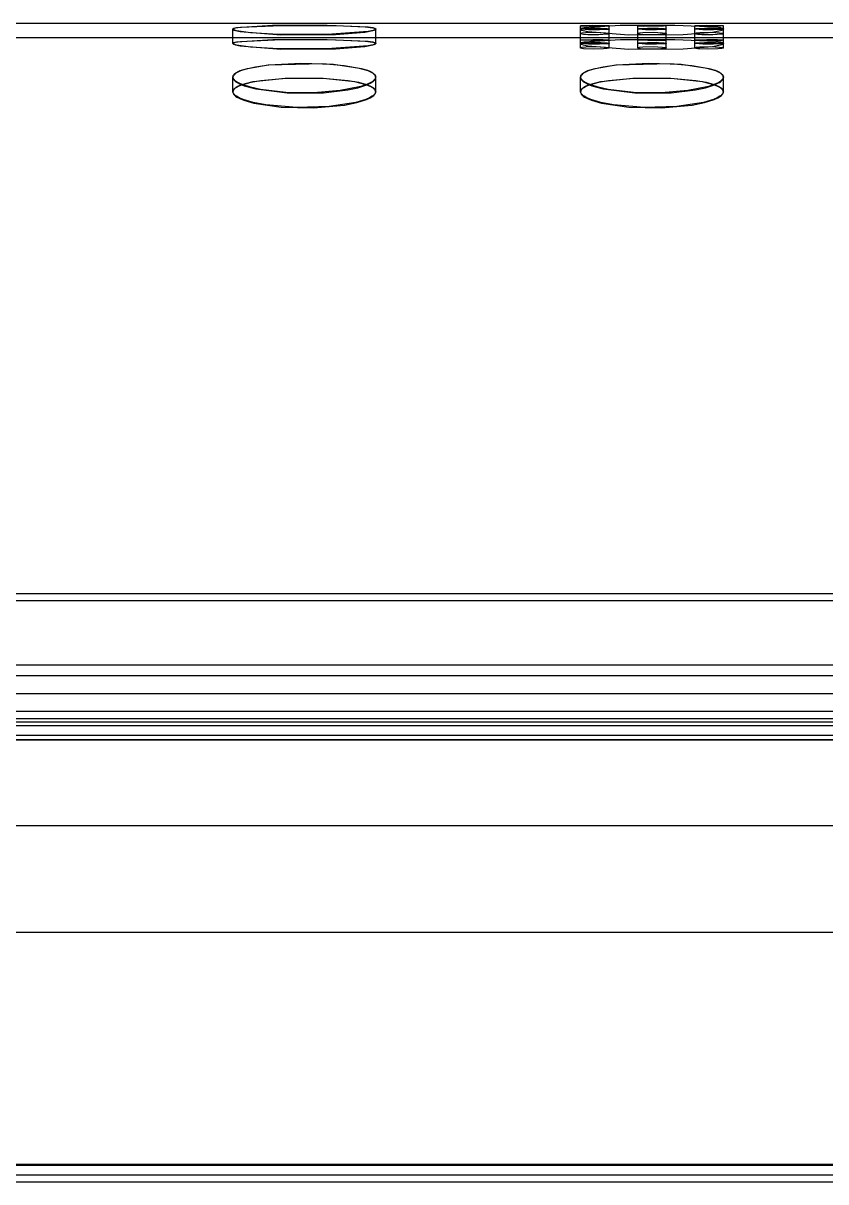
# Model space of a CAD drawing. Header units: millimetres. Extents: x 10366 to 13995, y 24552 to 29685.
# Drawn here: x 11529.4 to 11641.9, y 28347 to 28509.5 of the extents above; entities that cross this region are included whole.
import ezdxf

# ---------------------------------------------------------------- set-up
doc = ezdxf.new("R2010")
doc.units = ezdxf.units.MM
doc.header["$LTSCALE"] = 3
doc.layers.add('Default', color=7, linetype='Continuous')
doc.layers.add('Hidden_lines', color=7, linetype='Continuous')

msp = doc.modelspace()

# ---------------------------------------------------------------- linework, layer by layer
at = {"layer": 'Default'}
for p, q in [((11416.86, 28509.52), (11866.86, 28509.52)), ((11578.77, 28501.26), (11578.77, 28501.98)), ((11627.5, 28501.26), (11627.5, 28501.98)), ((11416.86, 28429.52), (11866.86, 28429.52)), ((11418.86, 28419.52), (11864.86, 28419.52)), ((11432.87, 28418.02), (11850.85, 28418.02)), ((11420.64, 28415.53), (11827.54, 28415.53)), ((11420.85, 28415.53), (11827.54, 28415.53)), ((11445.85, 28413.02), (11837.87, 28413.02)), ((11445.85, 28409.03), (11837.87, 28409.03)), ((11837.87, 28409.03), (11445.85, 28409.03)), ((11486.86, 28349.52), (11796.86, 28349.52)), ((11486.86, 28349.39), (11797.16, 28349.39)), ((11486.86, 28347.03), (11796.86, 28347.03))]:
    msp.add_line(p, q, dxfattribs=at)
for points in [[(11578.77, 28508.7, 0), (11578.77, 28508.7, 0), (11578.77, 28508.69, 0), (11578.76, 28508.68, 0), (11578.76, 28508.67, 0), (11578.76, 28508.67, 0), (11578.75, 28508.66, 0), (11578.74, 28508.65, 0), (11578.72, 28508.63, 0), (11578.69, 28508.61, 0), (11578.62, 28508.58, 0), (11578.41, 28508.51, 0), (11577.71, 28508.37, 0), (11571.99, 28507.93, 0), (11564.34, 28507.98, 0), (11561.23, 28508.19, 0), (11559.28, 28508.47, 0), (11559.02, 28508.54, 0), (11558.92, 28508.58, 0), (11558.85, 28508.61, 0), (11558.82, 28508.63, 0), (11558.8, 28508.65, 0), (11558.79, 28508.66, 0), (11558.78, 28508.66, 0), (11558.78, 28508.67, 0), (11558.77, 28508.68, 0), (11558.77, 28508.69, 0), (11558.77, 28508.69, 0), (11558.77, 28508.7, 0), (11558.77, 28508.7, 0), (11558.77, 28508.71, 0), (11558.77, 28508.71, 0), (11558.77, 28508.72, 0), (11558.78, 28508.73, 0), (11558.78, 28508.73, 0), (11558.79, 28508.74, 0), (11558.8, 28508.75, 0), (11558.82, 28508.77, 0), (11558.85, 28508.78, 0), (11558.92, 28508.81, 0), (11559.14, 28508.87, 0), (11559.84, 28508.98, 0), (11565.58, 28509.22, 0), (11573.24, 28509.2, 0), (11577.28, 28509.02, 0), (11578.39, 28508.87, 0), (11578.55, 28508.83, 0), (11578.67, 28508.79, 0), (11578.71, 28508.77, 0), (11578.73, 28508.76, 0), (11578.74, 28508.75, 0), (11578.75, 28508.73, 0), (11578.76, 28508.73, 0), (11578.76, 28508.72, 0), (11578.76, 28508.72, 0), (11578.77, 28508.71, 0), (11578.77, 28508.71, 0)], [(11611.5, 28509.15, 0), (11611.5, 28509.15, 0), (11611.5, 28509.15, 0), (11611.5, 28509.15, 0), (11611.5, 28509.15, 0), (11611.5, 28509.15, 0), (11611.5, 28509.15, 0), (11611.5, 28509.15, 0), (11611.49, 28509.15, 0), (11611.49, 28509.15, 0), (11611.48, 28509.14, 0), (11611.44, 28509.13, 0), (11611.12, 28509.1, 0), (11608.33, 28509.08, 0), (11607.79, 28509.11, 0), (11607.62, 28509.12, 0), (11607.52, 28509.14, 0), (11607.51, 28509.14, 0), (11607.51, 28509.15, 0), (11607.5, 28509.15, 0), (11607.5, 28509.15, 0), (11607.5, 28509.15, 0), (11607.5, 28509.15, 0), (11607.5, 28509.15, 0), (11607.5, 28509.15, 0), (11607.5, 28509.15, 0), (11607.5, 28509.15, 0), (11607.5, 28509.15, 0), (11607.5, 28509.16, 0), (11607.5, 28509.16, 0), (11607.5, 28509.16, 0), (11607.5, 28509.16, 0), (11607.5, 28509.16, 0), (11607.5, 28509.16, 0), (11607.5, 28509.16, 0), (11607.5, 28509.16, 0), (11607.51, 28509.16, 0), (11607.52, 28509.17, 0), (11607.56, 28509.18, 0), (11607.89, 28509.21, 0), (11609.19, 28509.24, 0), (11610.68, 28509.22, 0), (11611.28, 28509.19, 0), (11611.44, 28509.18, 0), (11611.47, 28509.17, 0), (11611.48, 28509.17, 0), (11611.49, 28509.16, 0), (11611.49, 28509.16, 0), (11611.5, 28509.16, 0), (11611.5, 28509.16, 0), (11611.5, 28509.16, 0), (11611.5, 28509.16, 0), (11611.5, 28509.16, 0), (11611.5, 28509.16, 0), (11611.5, 28509.16, 0)], [(11611.5, 28508.7, 0), (11611.5, 28508.7, 0), (11611.5, 28508.7, 0), (11611.5, 28508.7, 0), (11611.5, 28508.69, 0), (11611.5, 28508.69, 0), (11611.49, 28508.69, 0), (11611.49, 28508.69, 0), (11611.49, 28508.69, 0), (11611.48, 28508.68, 0), (11611.47, 28508.68, 0), (11611.43, 28508.66, 0), (11611.29, 28508.64, 0), (11610.14, 28508.57, 0), (11608.61, 28508.57, 0), (11607.6, 28508.66, 0), (11607.55, 28508.67, 0), (11607.53, 28508.68, 0), (11607.51, 28508.68, 0), (11607.51, 28508.69, 0), (11607.5, 28508.69, 0), (11607.5, 28508.69, 0), (11607.5, 28508.69, 0), (11607.5, 28508.69, 0), (11607.5, 28508.7, 0), (11607.5, 28508.7, 0), (11607.5, 28508.7, 0), (11607.5, 28508.7, 0), (11607.5, 28508.7, 0), (11607.5, 28508.7, 0), (11607.5, 28508.7, 0), (11607.5, 28508.7, 0), (11607.5, 28508.71, 0), (11607.5, 28508.71, 0), (11607.5, 28508.71, 0), (11607.51, 28508.71, 0), (11607.51, 28508.72, 0), (11607.53, 28508.72, 0), (11607.57, 28508.74, 0), (11607.71, 28508.76, 0), (11608.86, 28508.82, 0), (11610.39, 28508.82, 0), (11611.2, 28508.77, 0), (11611.42, 28508.74, 0), (11611.46, 28508.73, 0), (11611.48, 28508.72, 0), (11611.49, 28508.71, 0), (11611.49, 28508.71, 0), (11611.49, 28508.71, 0), (11611.5, 28508.71, 0), (11611.5, 28508.71, 0), (11611.5, 28508.7, 0), (11611.5, 28508.7, 0), (11611.5, 28508.7, 0), (11611.5, 28508.7, 0)], [(11611.5, 28508.06, 0), (11611.5, 28508.06, 0), (11611.5, 28508.06, 0), (11611.5, 28508.06, 0), (11611.5, 28508.06, 0), (11611.49, 28508.05, 0), (11611.49, 28508.05, 0), (11611.49, 28508.04, 0), (11611.48, 28508.04, 0), (11611.46, 28508.03, 0), (11611.44, 28508.02, 0), (11611.39, 28508, 0), (11611.23, 28507.97, 0), (11610.03, 28507.88, 0), (11608.5, 28507.9, 0), (11607.91, 28507.95, 0), (11607.7, 28507.98, 0), (11607.57, 28508.02, 0), (11607.54, 28508.03, 0), (11607.52, 28508.03, 0), (11607.51, 28508.04, 0), (11607.51, 28508.05, 0), (11607.5, 28508.05, 0), (11607.5, 28508.05, 0), (11607.5, 28508.06, 0), (11607.5, 28508.06, 0), (11607.5, 28508.06, 0), (11607.5, 28508.06, 0), (11607.5, 28508.07, 0), (11607.5, 28508.07, 0), (11607.5, 28508.07, 0), (11607.5, 28508.07, 0), (11607.5, 28508.07, 0), (11607.5, 28508.08, 0), (11607.51, 28508.08, 0), (11607.51, 28508.09, 0), (11607.52, 28508.09, 0), (11607.54, 28508.1, 0), (11607.58, 28508.12, 0), (11607.73, 28508.15, 0), (11608.22, 28508.2, 0), (11609.68, 28508.24, 0), (11610.98, 28508.18, 0), (11611.36, 28508.13, 0), (11611.42, 28508.11, 0), (11611.46, 28508.1, 0), (11611.48, 28508.09, 0), (11611.49, 28508.09, 0), (11611.49, 28508.08, 0), (11611.49, 28508.08, 0), (11611.5, 28508.07, 0), (11611.5, 28508.07, 0), (11611.5, 28508.07, 0), (11611.5, 28508.07, 0), (11611.5, 28508.07, 0)], [(11619.5, 28509.15, 0), (11619.5, 28509.15, 0), (11619.5, 28509.15, 0), (11619.5, 28509.15, 0), (11619.5, 28509.15, 0), (11619.5, 28509.15, 0), (11619.5, 28509.15, 0), (11619.5, 28509.15, 0), (11619.49, 28509.15, 0), (11619.49, 28509.15, 0), (11619.48, 28509.14, 0), (11619.44, 28509.13, 0), (11619.12, 28509.1, 0), (11616.33, 28509.08, 0), (11615.79, 28509.11, 0), (11615.62, 28509.12, 0), (11615.52, 28509.14, 0), (11615.51, 28509.14, 0), (11615.51, 28509.15, 0), (11615.5, 28509.15, 0), (11615.5, 28509.15, 0), (11615.5, 28509.15, 0), (11615.5, 28509.15, 0), (11615.5, 28509.15, 0), (11615.5, 28509.15, 0), (11615.5, 28509.15, 0), (11615.5, 28509.15, 0), (11615.5, 28509.15, 0), (11615.5, 28509.16, 0), (11615.5, 28509.16, 0), (11615.5, 28509.16, 0), (11615.5, 28509.16, 0), (11615.5, 28509.16, 0), (11615.5, 28509.16, 0), (11615.5, 28509.16, 0), (11615.5, 28509.16, 0), (11615.51, 28509.16, 0), (11615.52, 28509.17, 0), (11615.56, 28509.18, 0), (11615.89, 28509.21, 0), (11617.19, 28509.24, 0), (11618.68, 28509.22, 0), (11619.28, 28509.19, 0), (11619.44, 28509.18, 0), (11619.47, 28509.17, 0), (11619.48, 28509.17, 0), (11619.49, 28509.16, 0), (11619.49, 28509.16, 0), (11619.5, 28509.16, 0), (11619.5, 28509.16, 0), (11619.5, 28509.16, 0), (11619.5, 28509.16, 0), (11619.5, 28509.16, 0), (11619.5, 28509.16, 0), (11619.5, 28509.16, 0)], [(11619.5, 28508.7, 0), (11619.5, 28508.7, 0), (11619.5, 28508.7, 0), (11619.5, 28508.7, 0), (11619.5, 28508.69, 0), (11619.5, 28508.69, 0), (11619.49, 28508.69, 0), (11619.49, 28508.69, 0), (11619.49, 28508.69, 0), (11619.48, 28508.68, 0), (11619.47, 28508.68, 0), (11619.43, 28508.66, 0), (11619.29, 28508.64, 0), (11618.14, 28508.57, 0), (11616.61, 28508.57, 0), (11615.6, 28508.66, 0), (11615.55, 28508.67, 0), (11615.53, 28508.68, 0), (11615.51, 28508.68, 0), (11615.51, 28508.69, 0), (11615.5, 28508.69, 0), (11615.5, 28508.69, 0), (11615.5, 28508.69, 0), (11615.5, 28508.69, 0), (11615.5, 28508.7, 0), (11615.5, 28508.7, 0), (11615.5, 28508.7, 0), (11615.5, 28508.7, 0), (11615.5, 28508.7, 0), (11615.5, 28508.7, 0), (11615.5, 28508.7, 0), (11615.5, 28508.7, 0), (11615.5, 28508.71, 0), (11615.5, 28508.71, 0), (11615.5, 28508.71, 0), (11615.51, 28508.71, 0), (11615.51, 28508.72, 0), (11615.53, 28508.72, 0), (11615.57, 28508.74, 0), (11615.71, 28508.76, 0), (11616.86, 28508.82, 0), (11618.39, 28508.82, 0), (11619.2, 28508.77, 0), (11619.42, 28508.74, 0), (11619.46, 28508.73, 0), (11619.48, 28508.72, 0), (11619.49, 28508.71, 0), (11619.49, 28508.71, 0), (11619.49, 28508.71, 0), (11619.5, 28508.71, 0), (11619.5, 28508.71, 0), (11619.5, 28508.7, 0), (11619.5, 28508.7, 0), (11619.5, 28508.7, 0), (11619.5, 28508.7, 0)], [(11619.5, 28508.06, 0), (11619.5, 28508.06, 0), (11619.5, 28508.06, 0), (11619.5, 28508.06, 0), (11619.5, 28508.06, 0), (11619.49, 28508.05, 0), (11619.49, 28508.05, 0), (11619.49, 28508.04, 0), (11619.48, 28508.04, 0), (11619.46, 28508.03, 0), (11619.44, 28508.02, 0), (11619.39, 28508, 0), (11619.23, 28507.97, 0), (11618.03, 28507.88, 0), (11616.5, 28507.9, 0), (11615.91, 28507.95, 0), (11615.7, 28507.98, 0), (11615.57, 28508.02, 0), (11615.54, 28508.03, 0), (11615.52, 28508.03, 0), (11615.51, 28508.04, 0), (11615.51, 28508.05, 0), (11615.5, 28508.05, 0), (11615.5, 28508.05, 0), (11615.5, 28508.06, 0), (11615.5, 28508.06, 0), (11615.5, 28508.06, 0), (11615.5, 28508.06, 0), (11615.5, 28508.07, 0), (11615.5, 28508.07, 0), (11615.5, 28508.07, 0), (11615.5, 28508.07, 0), (11615.5, 28508.07, 0), (11615.5, 28508.08, 0), (11615.51, 28508.08, 0), (11615.51, 28508.09, 0), (11615.52, 28508.09, 0), (11615.54, 28508.1, 0), (11615.58, 28508.12, 0), (11615.73, 28508.15, 0), (11616.22, 28508.2, 0), (11617.68, 28508.24, 0), (11618.98, 28508.18, 0), (11619.36, 28508.13, 0), (11619.42, 28508.11, 0), (11619.46, 28508.1, 0), (11619.48, 28508.09, 0), (11619.49, 28508.09, 0), (11619.49, 28508.08, 0), (11619.49, 28508.08, 0), (11619.5, 28508.07, 0), (11619.5, 28508.07, 0), (11619.5, 28508.07, 0), (11619.5, 28508.07, 0), (11619.5, 28508.07, 0)], [(11627.5, 28509.15, 0), (11627.5, 28509.15, 0), (11627.5, 28509.15, 0), (11627.5, 28509.15, 0), (11627.5, 28509.15, 0), (11627.5, 28509.15, 0), (11627.5, 28509.15, 0), (11627.5, 28509.15, 0), (11627.49, 28509.15, 0), (11627.49, 28509.15, 0), (11627.48, 28509.14, 0), (11627.44, 28509.13, 0), (11627.12, 28509.1, 0), (11624.33, 28509.08, 0), (11623.79, 28509.11, 0), (11623.62, 28509.12, 0), (11623.52, 28509.14, 0), (11623.51, 28509.14, 0), (11623.51, 28509.15, 0), (11623.5, 28509.15, 0), (11623.5, 28509.15, 0), (11623.5, 28509.15, 0), (11623.5, 28509.15, 0), (11623.5, 28509.15, 0), (11623.5, 28509.15, 0), (11623.5, 28509.15, 0), (11623.5, 28509.15, 0), (11623.5, 28509.15, 0), (11623.5, 28509.16, 0), (11623.5, 28509.16, 0), (11623.5, 28509.16, 0), (11623.5, 28509.16, 0), (11623.5, 28509.16, 0), (11623.5, 28509.16, 0), (11623.5, 28509.16, 0), (11623.5, 28509.16, 0), (11623.51, 28509.16, 0), (11623.52, 28509.17, 0), (11623.56, 28509.18, 0), (11623.89, 28509.21, 0), (11625.19, 28509.24, 0), (11626.68, 28509.22, 0), (11627.28, 28509.19, 0), (11627.44, 28509.18, 0), (11627.47, 28509.17, 0), (11627.48, 28509.17, 0), (11627.49, 28509.16, 0), (11627.49, 28509.16, 0), (11627.5, 28509.16, 0), (11627.5, 28509.16, 0), (11627.5, 28509.16, 0), (11627.5, 28509.16, 0), (11627.5, 28509.16, 0), (11627.5, 28509.16, 0), (11627.5, 28509.16, 0)], [(11627.5, 28508.7, 0), (11627.5, 28508.7, 0), (11627.5, 28508.7, 0), (11627.5, 28508.7, 0), (11627.5, 28508.69, 0), (11627.5, 28508.69, 0), (11627.49, 28508.69, 0), (11627.49, 28508.69, 0), (11627.49, 28508.69, 0), (11627.48, 28508.68, 0), (11627.47, 28508.68, 0), (11627.43, 28508.66, 0), (11627.29, 28508.64, 0), (11626.14, 28508.57, 0), (11624.61, 28508.57, 0), (11623.6, 28508.66, 0), (11623.55, 28508.67, 0), (11623.53, 28508.68, 0), (11623.51, 28508.68, 0), (11623.51, 28508.69, 0), (11623.5, 28508.69, 0), (11623.5, 28508.69, 0), (11623.5, 28508.69, 0), (11623.5, 28508.69, 0), (11623.5, 28508.7, 0), (11623.5, 28508.7, 0), (11623.5, 28508.7, 0), (11623.5, 28508.7, 0), (11623.5, 28508.7, 0), (11623.5, 28508.7, 0), (11623.5, 28508.7, 0), (11623.5, 28508.7, 0), (11623.5, 28508.71, 0), (11623.5, 28508.71, 0), (11623.5, 28508.71, 0), (11623.51, 28508.71, 0), (11623.51, 28508.72, 0), (11623.53, 28508.72, 0), (11623.57, 28508.74, 0), (11623.71, 28508.76, 0), (11624.86, 28508.82, 0), (11626.39, 28508.82, 0), (11627.2, 28508.77, 0), (11627.42, 28508.74, 0), (11627.46, 28508.73, 0), (11627.48, 28508.72, 0), (11627.49, 28508.71, 0), (11627.49, 28508.71, 0), (11627.49, 28508.71, 0), (11627.5, 28508.71, 0), (11627.5, 28508.71, 0), (11627.5, 28508.7, 0), (11627.5, 28508.7, 0), (11627.5, 28508.7, 0), (11627.5, 28508.7, 0)], [(11627.5, 28508.06, 0), (11627.5, 28508.06, 0), (11627.5, 28508.06, 0), (11627.5, 28508.06, 0), (11627.5, 28508.06, 0), (11627.49, 28508.05, 0), (11627.49, 28508.05, 0), (11627.49, 28508.04, 0), (11627.48, 28508.04, 0), (11627.46, 28508.03, 0), (11627.44, 28508.02, 0), (11627.39, 28508, 0), (11627.23, 28507.97, 0), (11626.03, 28507.88, 0), (11624.5, 28507.9, 0), (11623.91, 28507.95, 0), (11623.7, 28507.98, 0), (11623.57, 28508.02, 0), (11623.54, 28508.03, 0), (11623.52, 28508.03, 0), (11623.51, 28508.04, 0), (11623.51, 28508.05, 0), (11623.5, 28508.05, 0), (11623.5, 28508.05, 0), (11623.5, 28508.06, 0), (11623.5, 28508.06, 0), (11623.5, 28508.06, 0), (11623.5, 28508.06, 0), (11623.5, 28508.07, 0), (11623.5, 28508.07, 0), (11623.5, 28508.07, 0), (11623.5, 28508.07, 0), (11623.5, 28508.07, 0), (11623.5, 28508.08, 0), (11623.51, 28508.08, 0), (11623.51, 28508.09, 0), (11623.52, 28508.09, 0), (11623.54, 28508.1, 0), (11623.58, 28508.12, 0), (11623.73, 28508.15, 0), (11624.22, 28508.2, 0), (11625.68, 28508.24, 0), (11626.98, 28508.18, 0), (11627.36, 28508.13, 0), (11627.42, 28508.11, 0), (11627.46, 28508.1, 0), (11627.48, 28508.09, 0), (11627.49, 28508.09, 0), (11627.49, 28508.08, 0), (11627.49, 28508.08, 0), (11627.5, 28508.07, 0), (11627.5, 28508.07, 0), (11627.5, 28508.07, 0), (11627.5, 28508.07, 0), (11627.5, 28508.07, 0)], [(11578.77, 28501.98, 0), (11578.76, 28501.92, 0), (11578.76, 28501.87, 0), (11578.74, 28501.82, 0), (11578.72, 28501.77, 0), (11578.69, 28501.72, 0), (11578.62, 28501.62, 0), (11578.53, 28501.51, 0), (11578.41, 28501.41, 0), (11578.11, 28501.21, 0), (11577.73, 28501.02, 0), (11576.71, 28500.65, 0), (11573.81, 28500.06, 0), (11570.11, 28499.75, 0), (11566.18, 28499.81, 0), (11562.64, 28500.23, 0), (11561.21, 28500.54, 0), (11560.07, 28500.9, 0), (11559.63, 28501.1, 0), (11559.28, 28501.3, 0), (11559.14, 28501.4, 0), (11559.02, 28501.5, 0), (11558.92, 28501.61, 0), (11558.85, 28501.71, 0), (11558.82, 28501.76, 0), (11558.8, 28501.81, 0), (11558.78, 28501.86, 0), (11558.77, 28501.92, 0), (11558.77, 28501.97, 0), (11558.77, 28502.02, 0), (11558.78, 28502.07, 0), (11558.79, 28502.12, 0), (11558.81, 28502.17, 0), (11558.84, 28502.22, 0), (11558.9, 28502.32, 0), (11559, 28502.41, 0), (11559.11, 28502.51, 0), (11559.41, 28502.69, 0), (11559.79, 28502.87, 0), (11560.81, 28503.19, 0), (11563.72, 28503.67, 0), (11571.36, 28503.86, 0), (11574.35, 28503.61, 0), (11576.73, 28503.19, 0), (11577.61, 28502.92, 0), (11577.96, 28502.78, 0), (11578.25, 28502.63, 0), (11578.48, 28502.47, 0), (11578.56, 28502.39, 0), (11578.64, 28502.31, 0), (11578.69, 28502.23, 0), (11578.73, 28502.14, 0), (11578.75, 28502.1, 0), (11578.76, 28502.06, 0), (11578.77, 28502.02, 0)], [(11627.5, 28501.98, 0), (11627.5, 28501.92, 0), (11627.49, 28501.87, 0), (11627.47, 28501.82, 0), (11627.45, 28501.77, 0), (11627.42, 28501.72, 0), (11627.35, 28501.62, 0), (11627.26, 28501.51, 0), (11627.14, 28501.41, 0), (11626.85, 28501.21, 0), (11626.46, 28501.02, 0), (11625.44, 28500.65, 0), (11622.54, 28500.06, 0), (11618.84, 28499.75, 0), (11614.91, 28499.81, 0), (11611.37, 28500.23, 0), (11609.94, 28500.54, 0), (11608.8, 28500.9, 0), (11608.36, 28501.1, 0), (11608.01, 28501.3, 0), (11607.87, 28501.4, 0), (11607.75, 28501.5, 0), (11607.65, 28501.61, 0), (11607.58, 28501.71, 0), (11607.55, 28501.76, 0), (11607.53, 28501.81, 0), (11607.51, 28501.86, 0), (11607.5, 28501.92, 0), (11607.5, 28501.97, 0), (11607.5, 28502.02, 0), (11607.51, 28502.07, 0), (11607.52, 28502.12, 0), (11607.54, 28502.17, 0), (11607.57, 28502.22, 0), (11607.64, 28502.32, 0), (11607.73, 28502.41, 0), (11607.84, 28502.51, 0), (11608.14, 28502.69, 0), (11608.52, 28502.87, 0), (11609.55, 28503.19, 0), (11612.45, 28503.67, 0), (11620.09, 28503.86, 0), (11623.08, 28503.61, 0), (11625.46, 28503.19, 0), (11626.34, 28502.92, 0), (11626.69, 28502.78, 0), (11626.98, 28502.63, 0), (11627.21, 28502.47, 0), (11627.3, 28502.39, 0), (11627.37, 28502.31, 0), (11627.43, 28502.23, 0), (11627.47, 28502.14, 0), (11627.48, 28502.1, 0), (11627.49, 28502.06, 0), (11627.5, 28502.02, 0)]]:
    msp.add_polyline3d(points, close=True, dxfattribs=at)
for points in [[(11560.03, 28500.92, 0), (11561.59, 28501.33, 0), (11566.08, 28501.82, 0), (11571.36, 28501.82, 0), (11574.93, 28501.5, 0), (11576.37, 28501.24, 0), (11577.5, 28500.92, 0)], [(11577.43, 28500.89, 0), (11575.87, 28501.29, 0), (11571.43, 28501.77, 0), (11566.23, 28501.78, 0), (11562.69, 28501.46, 0), (11561.25, 28501.2, 0), (11560.1, 28500.89, 0)], [(11608.76, 28500.92, 0), (11610.33, 28501.33, 0), (11614.82, 28501.82, 0), (11620.09, 28501.82, 0), (11623.66, 28501.5, 0), (11625.1, 28501.24, 0), (11626.23, 28500.92, 0)], [(11626.16, 28500.89, 0), (11624.6, 28501.29, 0), (11620.16, 28501.77, 0), (11614.96, 28501.78, 0), (11611.42, 28501.46, 0), (11609.98, 28501.2, 0), (11608.83, 28500.89, 0)], [(11560.34, 28500.74, 0), (11561.95, 28500.3, 0), (11566.37, 28499.74, 0), (11571.46, 28499.76, 0), (11574.89, 28500.17, 0), (11576.29, 28500.47, 0), (11577.41, 28500.83, 0)], [(11609.07, 28500.75, 0), (11610.67, 28500.31, 0), (11615.09, 28499.74, 0), (11620.17, 28499.76, 0), (11623.6, 28500.16, 0), (11625.01, 28500.47, 0), (11626.13, 28500.82, 0)]]:
    msp.add_polyline3d(points, dxfattribs=at)
at = {"layer": 'Hidden_lines'}
for p, q in [((11558.77, 28506.7), (11558.77, 28508.7)), ((11578.77, 28506.7), (11578.77, 28508.7)), ((11607.5, 28507.15), (11607.5, 28509.15)), ((11607.5, 28506.7), (11607.5, 28508.7)), ((11607.5, 28506.06), (11607.5, 28508.06)), ((11611.5, 28507.15), (11611.5, 28509.15)), ((11611.5, 28506.7), (11611.5, 28508.7)), ((11611.5, 28506.06), (11611.5, 28508.06)), ((11615.5, 28507.15), (11615.5, 28509.15)), ((11615.5, 28506.7), (11615.5, 28508.7)), ((11615.5, 28506.06), (11615.5, 28508.06)), ((11619.5, 28507.15), (11619.5, 28509.15)), ((11619.5, 28506.7), (11619.5, 28508.7)), ((11619.5, 28506.06), (11619.5, 28508.06)), ((11623.5, 28507.15), (11623.5, 28509.15)), ((11623.5, 28506.7), (11623.5, 28508.7)), ((11623.5, 28506.06), (11623.5, 28508.06)), ((11627.5, 28507.15), (11627.5, 28509.15)), ((11627.5, 28506.7), (11627.5, 28508.7)), ((11627.5, 28506.06), (11627.5, 28508.06)), ((11416.86, 28507.52), (11866.86, 28507.52)), ((11558.77, 28499.93), (11558.77, 28501.98)), ((11578.77, 28499.93), (11578.77, 28501.26)), ((11607.5, 28499.93), (11607.5, 28501.98)), ((11627.5, 28499.93), (11627.5, 28501.26)), ((11416.86, 28428.57), (11866.86, 28428.57)), ((11459.22, 28412.03), (11824.5, 28412.03)), ((11445.85, 28411.52), (11837.87, 28411.52)), ((11459.22, 28411.03), (11824.5, 28411.03)), ((11459.22, 28409.67), (11824.5, 28409.67)), ((11457.87, 28397.01), (11825.85, 28397.01)), ((11459.22, 28382.03), (11824.5, 28382.03)), ((11459.22, 28348.03), (11824.5, 28348.03))]:
    msp.add_line(p, q, dxfattribs=at)
for points in [[(11578.77, 28508.68, 0), (11578.77, 28508.68, 0), (11578.77, 28508.69, 0), (11578.76, 28508.7, 0), (11578.76, 28508.71, 0), (11578.76, 28508.71, 0), (11578.75, 28508.72, 0), (11578.74, 28508.73, 0), (11578.72, 28508.75, 0), (11578.69, 28508.76, 0), (11578.62, 28508.79, 0), (11578.41, 28508.85, 0), (11577.71, 28508.96, 0), (11571.98, 28509.21, 0), (11564.33, 28509.18, 0), (11559.28, 28508.88, 0), (11559.01, 28508.82, 0), (11558.92, 28508.79, 0), (11558.84, 28508.76, 0), (11558.82, 28508.75, 0), (11558.8, 28508.73, 0), (11558.79, 28508.72, 0), (11558.78, 28508.71, 0), (11558.77, 28508.71, 0), (11558.77, 28508.7, 0), (11558.77, 28508.69, 0), (11558.77, 28508.68, 0), (11558.77, 28508.68, 0), (11558.77, 28508.68, 0), (11558.77, 28508.67, 0), (11558.77, 28508.66, 0), (11558.78, 28508.65, 0), (11558.78, 28508.64, 0), (11558.79, 28508.63, 0), (11558.81, 28508.62, 0), (11558.83, 28508.6, 0), (11558.9, 28508.56, 0), (11559.11, 28508.49, 0), (11559.79, 28508.35, 0), (11565.48, 28507.9, 0), (11573.13, 28507.95, 0), (11577.25, 28508.28, 0), (11578.38, 28508.48, 0), (11578.55, 28508.53, 0), (11578.67, 28508.58, 0), (11578.71, 28508.61, 0), (11578.73, 28508.62, 0), (11578.74, 28508.63, 0), (11578.75, 28508.64, 0), (11578.76, 28508.65, 0), (11578.76, 28508.66, 0), (11578.76, 28508.66, 0), (11578.77, 28508.67, 0), (11578.77, 28508.67, 0)], [(11627.5, 28508.68, 0), (11627.5, 28508.68, 0), (11627.5, 28508.69, 0), (11627.5, 28508.7, 0), (11627.49, 28508.71, 0), (11627.49, 28508.71, 0), (11627.48, 28508.72, 0), (11627.47, 28508.73, 0), (11627.45, 28508.75, 0), (11627.42, 28508.76, 0), (11627.35, 28508.79, 0), (11627.14, 28508.85, 0), (11626.44, 28508.96, 0), (11620.71, 28509.21, 0), (11613.06, 28509.18, 0), (11608.01, 28508.88, 0), (11607.74, 28508.82, 0), (11607.65, 28508.79, 0), (11607.57, 28508.76, 0), (11607.55, 28508.75, 0), (11607.53, 28508.73, 0), (11607.52, 28508.72, 0), (11607.51, 28508.71, 0), (11607.51, 28508.71, 0), (11607.5, 28508.7, 0), (11607.5, 28508.69, 0), (11607.5, 28508.68, 0), (11607.5, 28508.68, 0), (11607.5, 28508.68, 0), (11607.5, 28508.67, 0), (11607.5, 28508.66, 0), (11607.51, 28508.65, 0), (11607.51, 28508.64, 0), (11607.52, 28508.63, 0), (11607.54, 28508.62, 0), (11607.57, 28508.6, 0), (11607.63, 28508.56, 0), (11607.84, 28508.49, 0), (11608.53, 28508.35, 0), (11614.21, 28507.9, 0), (11621.87, 28507.95, 0), (11625.98, 28508.28, 0), (11627.11, 28508.48, 0), (11627.28, 28508.53, 0), (11627.4, 28508.58, 0), (11627.44, 28508.61, 0), (11627.46, 28508.62, 0), (11627.47, 28508.63, 0), (11627.48, 28508.64, 0), (11627.49, 28508.65, 0), (11627.49, 28508.66, 0), (11627.5, 28508.66, 0), (11627.5, 28508.67, 0), (11627.5, 28508.67, 0)], [(11578.77, 28506.7, 0), (11578.77, 28506.69, 0), (11578.77, 28506.69, 0), (11578.76, 28506.68, 0), (11578.76, 28506.67, 0), (11578.76, 28506.66, 0), (11578.75, 28506.65, 0), (11578.74, 28506.64, 0), (11578.72, 28506.63, 0), (11578.69, 28506.61, 0), (11578.62, 28506.57, 0), (11578.41, 28506.5, 0), (11577.71, 28506.36, 0), (11571.98, 28505.92, 0), (11564.34, 28505.97, 0), (11561.23, 28506.18, 0), (11559.28, 28506.46, 0), (11559.02, 28506.54, 0), (11558.92, 28506.57, 0), (11558.85, 28506.61, 0), (11558.82, 28506.62, 0), (11558.8, 28506.64, 0), (11558.79, 28506.65, 0), (11558.78, 28506.66, 0), (11558.78, 28506.67, 0), (11558.77, 28506.68, 0), (11558.77, 28506.68, 0), (11558.77, 28506.69, 0), (11558.77, 28506.7, 0), (11558.77, 28506.7, 0), (11558.77, 28506.71, 0), (11558.77, 28506.71, 0), (11558.78, 28506.72, 0), (11558.78, 28506.73, 0), (11558.79, 28506.74, 0), (11558.8, 28506.75, 0), (11558.82, 28506.76, 0), (11558.85, 28506.78, 0), (11558.92, 28506.81, 0), (11559.14, 28506.87, 0), (11559.84, 28506.97, 0), (11565.59, 28507.22, 0), (11573.24, 28507.19, 0), (11577.28, 28507.02, 0), (11578.39, 28506.87, 0), (11578.55, 28506.83, 0), (11578.67, 28506.79, 0), (11578.71, 28506.76, 0), (11578.73, 28506.75, 0), (11578.74, 28506.74, 0), (11578.75, 28506.73, 0), (11578.76, 28506.72, 0), (11578.76, 28506.72, 0), (11578.76, 28506.71, 0), (11578.77, 28506.71, 0), (11578.77, 28506.7, 0)], [(11578.77, 28506.68, 0), (11578.77, 28506.68, 0), (11578.77, 28506.68, 0), (11578.76, 28506.69, 0), (11578.76, 28506.7, 0), (11578.76, 28506.71, 0), (11578.75, 28506.72, 0), (11578.74, 28506.73, 0), (11578.72, 28506.74, 0), (11578.69, 28506.76, 0), (11578.62, 28506.79, 0), (11578.41, 28506.85, 0), (11577.71, 28506.96, 0), (11571.98, 28507.2, 0), (11564.34, 28507.18, 0), (11559.27, 28506.88, 0), (11559.01, 28506.82, 0), (11558.91, 28506.79, 0), (11558.84, 28506.76, 0), (11558.82, 28506.74, 0), (11558.79, 28506.73, 0), (11558.79, 28506.72, 0), (11558.78, 28506.71, 0), (11558.77, 28506.7, 0), (11558.77, 28506.69, 0), (11558.77, 28506.68, 0), (11558.77, 28506.68, 0), (11558.77, 28506.67, 0), (11558.77, 28506.67, 0), (11558.77, 28506.66, 0), (11558.77, 28506.65, 0), (11558.78, 28506.64, 0), (11558.78, 28506.64, 0), (11558.79, 28506.63, 0), (11558.81, 28506.61, 0), (11558.84, 28506.59, 0), (11558.9, 28506.56, 0), (11559.11, 28506.49, 0), (11559.8, 28506.34, 0), (11565.5, 28505.89, 0), (11573.15, 28505.94, 0), (11577.25, 28506.27, 0), (11578.38, 28506.47, 0), (11578.55, 28506.53, 0), (11578.67, 28506.58, 0), (11578.71, 28506.6, 0), (11578.73, 28506.61, 0), (11578.74, 28506.63, 0), (11578.75, 28506.64, 0), (11578.76, 28506.64, 0), (11578.76, 28506.65, 0), (11578.76, 28506.66, 0), (11578.77, 28506.66, 0), (11578.77, 28506.67, 0)], [(11611.5, 28507.15, 0), (11611.5, 28507.15, 0), (11611.5, 28507.15, 0), (11611.5, 28507.15, 0), (11611.5, 28507.15, 0), (11611.5, 28507.15, 0), (11611.5, 28507.15, 0), (11611.5, 28507.15, 0), (11611.49, 28507.15, 0), (11611.49, 28507.14, 0), (11611.48, 28507.14, 0), (11611.44, 28507.13, 0), (11611.31, 28507.11, 0), (11610.2, 28507.06, 0), (11607.62, 28507.12, 0), (11607.52, 28507.14, 0), (11607.51, 28507.14, 0), (11607.51, 28507.14, 0), (11607.5, 28507.15, 0), (11607.5, 28507.15, 0), (11607.5, 28507.15, 0), (11607.5, 28507.15, 0), (11607.5, 28507.15, 0), (11607.5, 28507.15, 0), (11607.5, 28507.15, 0), (11607.5, 28507.15, 0), (11607.5, 28507.15, 0), (11607.5, 28507.15, 0), (11607.5, 28507.15, 0), (11607.5, 28507.15, 0), (11607.5, 28507.15, 0), (11607.5, 28507.16, 0), (11607.5, 28507.16, 0), (11607.5, 28507.16, 0), (11607.5, 28507.16, 0), (11607.51, 28507.16, 0), (11607.52, 28507.17, 0), (11607.56, 28507.17, 0), (11607.89, 28507.2, 0), (11609.19, 28507.24, 0), (11610.68, 28507.22, 0), (11611.28, 28507.19, 0), (11611.44, 28507.17, 0), (11611.47, 28507.17, 0), (11611.48, 28507.16, 0), (11611.49, 28507.16, 0), (11611.49, 28507.16, 0), (11611.5, 28507.16, 0), (11611.5, 28507.16, 0), (11611.5, 28507.16, 0), (11611.5, 28507.15, 0), (11611.5, 28507.15, 0), (11611.5, 28507.15, 0), (11611.5, 28507.15, 0)], [(11627.5, 28506.68, 0), (11627.5, 28506.68, 0), (11627.5, 28506.68, 0), (11627.5, 28506.69, 0), (11627.49, 28506.7, 0), (11627.49, 28506.71, 0), (11627.48, 28506.72, 0), (11627.47, 28506.73, 0), (11627.45, 28506.74, 0), (11627.42, 28506.76, 0), (11627.35, 28506.79, 0), (11627.14, 28506.85, 0), (11626.44, 28506.96, 0), (11620.72, 28507.2, 0), (11613.07, 28507.18, 0), (11608.01, 28506.88, 0), (11607.74, 28506.82, 0), (11607.65, 28506.79, 0), (11607.57, 28506.76, 0), (11607.55, 28506.74, 0), (11607.53, 28506.73, 0), (11607.52, 28506.72, 0), (11607.51, 28506.71, 0), (11607.51, 28506.7, 0), (11607.5, 28506.69, 0), (11607.5, 28506.68, 0), (11607.5, 28506.68, 0), (11607.5, 28506.67, 0), (11607.5, 28506.67, 0), (11607.5, 28506.66, 0), (11607.5, 28506.65, 0), (11607.51, 28506.64, 0), (11607.51, 28506.64, 0), (11607.52, 28506.63, 0), (11607.54, 28506.61, 0), (11607.57, 28506.59, 0), (11607.64, 28506.56, 0), (11607.84, 28506.49, 0), (11608.53, 28506.34, 0), (11614.23, 28505.89, 0), (11621.88, 28505.94, 0), (11625.99, 28506.27, 0), (11627.11, 28506.47, 0), (11627.28, 28506.53, 0), (11627.4, 28506.58, 0), (11627.44, 28506.6, 0), (11627.46, 28506.61, 0), (11627.47, 28506.63, 0), (11627.49, 28506.64, 0), (11627.49, 28506.64, 0), (11627.49, 28506.65, 0), (11627.5, 28506.66, 0), (11627.5, 28506.66, 0), (11627.5, 28506.67, 0)], [(11611.5, 28506.7, 0), (11611.5, 28506.69, 0), (11611.5, 28506.69, 0), (11611.5, 28506.69, 0), (11611.5, 28506.69, 0), (11611.5, 28506.69, 0), (11611.49, 28506.69, 0), (11611.49, 28506.69, 0), (11611.49, 28506.68, 0), (11611.48, 28506.68, 0), (11611.47, 28506.67, 0), (11611.43, 28506.66, 0), (11611.29, 28506.63, 0), (11610.14, 28506.56, 0), (11608.61, 28506.57, 0), (11607.6, 28506.65, 0), (11607.55, 28506.66, 0), (11607.53, 28506.67, 0), (11607.51, 28506.68, 0), (11607.51, 28506.68, 0), (11607.5, 28506.68, 0), (11607.5, 28506.69, 0), (11607.5, 28506.69, 0), (11607.5, 28506.69, 0), (11607.5, 28506.69, 0), (11607.5, 28506.69, 0), (11607.5, 28506.69, 0), (11607.5, 28506.69, 0), (11607.5, 28506.7, 0), (11607.5, 28506.7, 0), (11607.5, 28506.7, 0), (11607.5, 28506.7, 0), (11607.5, 28506.7, 0), (11607.5, 28506.7, 0), (11607.5, 28506.7, 0), (11607.51, 28506.71, 0), (11607.51, 28506.71, 0), (11607.53, 28506.72, 0), (11607.57, 28506.73, 0), (11607.71, 28506.76, 0), (11608.86, 28506.82, 0), (11610.39, 28506.81, 0), (11611.2, 28506.77, 0), (11611.42, 28506.73, 0), (11611.46, 28506.72, 0), (11611.48, 28506.71, 0), (11611.49, 28506.71, 0), (11611.49, 28506.71, 0), (11611.49, 28506.7, 0), (11611.5, 28506.7, 0), (11611.5, 28506.7, 0), (11611.5, 28506.7, 0), (11611.5, 28506.7, 0), (11611.5, 28506.7, 0), (11611.5, 28506.7, 0)], [(11611.5, 28506.06, 0), (11611.5, 28506.05, 0), (11611.5, 28506.05, 0), (11611.5, 28506.05, 0), (11611.5, 28506.05, 0), (11611.49, 28506.04, 0), (11611.49, 28506.04, 0), (11611.49, 28506.04, 0), (11611.48, 28506.03, 0), (11611.46, 28506.02, 0), (11611.44, 28506.01, 0), (11611.39, 28506, 0), (11611.23, 28505.96, 0), (11610.72, 28505.91, 0), (11609.25, 28505.87, 0), (11607.91, 28505.94, 0), (11607.7, 28505.97, 0), (11607.57, 28506.01, 0), (11607.54, 28506.02, 0), (11607.52, 28506.03, 0), (11607.51, 28506.04, 0), (11607.51, 28506.04, 0), (11607.5, 28506.04, 0), (11607.5, 28506.05, 0), (11607.5, 28506.05, 0), (11607.5, 28506.05, 0), (11607.5, 28506.05, 0), (11607.5, 28506.06, 0), (11607.5, 28506.06, 0), (11607.5, 28506.06, 0), (11607.5, 28506.06, 0), (11607.5, 28506.06, 0), (11607.5, 28506.07, 0), (11607.5, 28506.07, 0), (11607.51, 28506.07, 0), (11607.51, 28506.08, 0), (11607.52, 28506.08, 0), (11607.54, 28506.09, 0), (11607.58, 28506.11, 0), (11607.73, 28506.14, 0), (11608.22, 28506.19, 0), (11609.68, 28506.23, 0), (11610.98, 28506.18, 0), (11611.36, 28506.12, 0), (11611.42, 28506.11, 0), (11611.46, 28506.09, 0), (11611.48, 28506.08, 0), (11611.49, 28506.08, 0), (11611.49, 28506.07, 0), (11611.49, 28506.07, 0), (11611.5, 28506.07, 0), (11611.5, 28506.06, 0), (11611.5, 28506.06, 0), (11611.5, 28506.06, 0), (11611.5, 28506.06, 0)], [(11619.5, 28507.15, 0), (11619.5, 28507.15, 0), (11619.5, 28507.15, 0), (11619.5, 28507.15, 0), (11619.5, 28507.15, 0), (11619.5, 28507.15, 0), (11619.5, 28507.15, 0), (11619.5, 28507.15, 0), (11619.49, 28507.15, 0), (11619.49, 28507.14, 0), (11619.48, 28507.14, 0), (11619.44, 28507.13, 0), (11619.31, 28507.11, 0), (11618.2, 28507.06, 0), (11615.62, 28507.12, 0), (11615.52, 28507.14, 0), (11615.51, 28507.14, 0), (11615.51, 28507.14, 0), (11615.5, 28507.15, 0), (11615.5, 28507.15, 0), (11615.5, 28507.15, 0), (11615.5, 28507.15, 0), (11615.5, 28507.15, 0), (11615.5, 28507.15, 0), (11615.5, 28507.15, 0), (11615.5, 28507.15, 0), (11615.5, 28507.15, 0), (11615.5, 28507.15, 0), (11615.5, 28507.15, 0), (11615.5, 28507.15, 0), (11615.5, 28507.15, 0), (11615.5, 28507.16, 0), (11615.5, 28507.16, 0), (11615.5, 28507.16, 0), (11615.5, 28507.16, 0), (11615.51, 28507.16, 0), (11615.52, 28507.17, 0), (11615.56, 28507.17, 0), (11615.89, 28507.2, 0), (11617.19, 28507.24, 0), (11618.68, 28507.22, 0), (11619.28, 28507.19, 0), (11619.44, 28507.17, 0), (11619.47, 28507.17, 0), (11619.48, 28507.16, 0), (11619.49, 28507.16, 0), (11619.49, 28507.16, 0), (11619.5, 28507.16, 0), (11619.5, 28507.16, 0), (11619.5, 28507.16, 0), (11619.5, 28507.15, 0), (11619.5, 28507.15, 0), (11619.5, 28507.15, 0), (11619.5, 28507.15, 0)], [(11619.5, 28506.7, 0), (11619.5, 28506.69, 0), (11619.5, 28506.69, 0), (11619.5, 28506.69, 0), (11619.5, 28506.69, 0), (11619.5, 28506.69, 0), (11619.49, 28506.69, 0), (11619.49, 28506.69, 0), (11619.49, 28506.68, 0), (11619.48, 28506.68, 0), (11619.47, 28506.67, 0), (11619.43, 28506.66, 0), (11619.29, 28506.63, 0), (11618.14, 28506.56, 0), (11616.61, 28506.57, 0), (11615.6, 28506.65, 0), (11615.55, 28506.66, 0), (11615.53, 28506.67, 0), (11615.51, 28506.68, 0), (11615.51, 28506.68, 0), (11615.5, 28506.68, 0), (11615.5, 28506.69, 0), (11615.5, 28506.69, 0), (11615.5, 28506.69, 0), (11615.5, 28506.69, 0), (11615.5, 28506.69, 0), (11615.5, 28506.69, 0), (11615.5, 28506.69, 0), (11615.5, 28506.7, 0), (11615.5, 28506.7, 0), (11615.5, 28506.7, 0), (11615.5, 28506.7, 0), (11615.5, 28506.7, 0), (11615.5, 28506.7, 0), (11615.5, 28506.7, 0), (11615.51, 28506.71, 0), (11615.51, 28506.71, 0), (11615.53, 28506.72, 0), (11615.57, 28506.73, 0), (11615.71, 28506.76, 0), (11616.86, 28506.82, 0), (11618.39, 28506.81, 0), (11619.2, 28506.77, 0), (11619.42, 28506.73, 0), (11619.46, 28506.72, 0), (11619.48, 28506.71, 0), (11619.49, 28506.71, 0), (11619.49, 28506.71, 0), (11619.49, 28506.7, 0), (11619.5, 28506.7, 0), (11619.5, 28506.7, 0), (11619.5, 28506.7, 0), (11619.5, 28506.7, 0), (11619.5, 28506.7, 0), (11619.5, 28506.7, 0)], [(11619.5, 28506.06, 0), (11619.5, 28506.05, 0), (11619.5, 28506.05, 0), (11619.5, 28506.05, 0), (11619.5, 28506.05, 0), (11619.49, 28506.04, 0), (11619.49, 28506.04, 0), (11619.49, 28506.04, 0), (11619.48, 28506.03, 0), (11619.46, 28506.02, 0), (11619.44, 28506.01, 0), (11619.39, 28506, 0), (11619.23, 28505.96, 0), (11618.72, 28505.91, 0), (11617.25, 28505.87, 0), (11615.91, 28505.94, 0), (11615.7, 28505.97, 0), (11615.57, 28506.01, 0), (11615.54, 28506.02, 0), (11615.52, 28506.03, 0), (11615.51, 28506.04, 0), (11615.51, 28506.04, 0), (11615.5, 28506.04, 0), (11615.5, 28506.05, 0), (11615.5, 28506.05, 0), (11615.5, 28506.05, 0), (11615.5, 28506.05, 0), (11615.5, 28506.06, 0), (11615.5, 28506.06, 0), (11615.5, 28506.06, 0), (11615.5, 28506.06, 0), (11615.5, 28506.06, 0), (11615.5, 28506.07, 0), (11615.5, 28506.07, 0), (11615.51, 28506.07, 0), (11615.51, 28506.08, 0), (11615.52, 28506.08, 0), (11615.54, 28506.09, 0), (11615.58, 28506.11, 0), (11615.73, 28506.14, 0), (11616.22, 28506.19, 0), (11617.68, 28506.23, 0), (11618.98, 28506.18, 0), (11619.36, 28506.12, 0), (11619.42, 28506.11, 0), (11619.46, 28506.09, 0), (11619.48, 28506.08, 0), (11619.49, 28506.08, 0), (11619.49, 28506.07, 0), (11619.49, 28506.07, 0), (11619.5, 28506.07, 0), (11619.5, 28506.06, 0), (11619.5, 28506.06, 0), (11619.5, 28506.06, 0), (11619.5, 28506.06, 0)], [(11627.5, 28507.15, 0), (11627.5, 28507.15, 0), (11627.5, 28507.15, 0), (11627.5, 28507.15, 0), (11627.5, 28507.15, 0), (11627.5, 28507.15, 0), (11627.5, 28507.15, 0), (11627.5, 28507.15, 0), (11627.49, 28507.15, 0), (11627.49, 28507.14, 0), (11627.48, 28507.14, 0), (11627.44, 28507.13, 0), (11627.31, 28507.11, 0), (11626.2, 28507.06, 0), (11623.62, 28507.12, 0), (11623.52, 28507.14, 0), (11623.51, 28507.14, 0), (11623.51, 28507.14, 0), (11623.5, 28507.15, 0), (11623.5, 28507.15, 0), (11623.5, 28507.15, 0), (11623.5, 28507.15, 0), (11623.5, 28507.15, 0), (11623.5, 28507.15, 0), (11623.5, 28507.15, 0), (11623.5, 28507.15, 0), (11623.5, 28507.15, 0), (11623.5, 28507.15, 0), (11623.5, 28507.15, 0), (11623.5, 28507.15, 0), (11623.5, 28507.15, 0), (11623.5, 28507.16, 0), (11623.5, 28507.16, 0), (11623.5, 28507.16, 0), (11623.5, 28507.16, 0), (11623.51, 28507.16, 0), (11623.52, 28507.17, 0), (11623.56, 28507.17, 0), (11623.89, 28507.2, 0), (11625.19, 28507.24, 0), (11626.68, 28507.22, 0), (11627.28, 28507.19, 0), (11627.44, 28507.17, 0), (11627.47, 28507.17, 0), (11627.48, 28507.16, 0), (11627.49, 28507.16, 0), (11627.49, 28507.16, 0), (11627.5, 28507.16, 0), (11627.5, 28507.16, 0), (11627.5, 28507.16, 0), (11627.5, 28507.15, 0), (11627.5, 28507.15, 0), (11627.5, 28507.15, 0), (11627.5, 28507.15, 0)], [(11627.5, 28506.7, 0), (11627.5, 28506.69, 0), (11627.5, 28506.69, 0), (11627.5, 28506.69, 0), (11627.5, 28506.69, 0), (11627.5, 28506.69, 0), (11627.49, 28506.69, 0), (11627.49, 28506.69, 0), (11627.49, 28506.68, 0), (11627.48, 28506.68, 0), (11627.47, 28506.67, 0), (11627.43, 28506.66, 0), (11627.29, 28506.63, 0), (11626.14, 28506.56, 0), (11624.61, 28506.57, 0), (11623.6, 28506.65, 0), (11623.55, 28506.66, 0), (11623.53, 28506.67, 0), (11623.51, 28506.68, 0), (11623.51, 28506.68, 0), (11623.5, 28506.68, 0), (11623.5, 28506.69, 0), (11623.5, 28506.69, 0), (11623.5, 28506.69, 0), (11623.5, 28506.69, 0), (11623.5, 28506.69, 0), (11623.5, 28506.69, 0), (11623.5, 28506.69, 0), (11623.5, 28506.7, 0), (11623.5, 28506.7, 0), (11623.5, 28506.7, 0), (11623.5, 28506.7, 0), (11623.5, 28506.7, 0), (11623.5, 28506.7, 0), (11623.5, 28506.7, 0), (11623.51, 28506.71, 0), (11623.51, 28506.71, 0), (11623.53, 28506.72, 0), (11623.57, 28506.73, 0), (11623.71, 28506.76, 0), (11624.86, 28506.82, 0), (11626.39, 28506.81, 0), (11627.2, 28506.77, 0), (11627.42, 28506.73, 0), (11627.46, 28506.72, 0), (11627.48, 28506.71, 0), (11627.49, 28506.71, 0), (11627.49, 28506.71, 0), (11627.49, 28506.7, 0), (11627.5, 28506.7, 0), (11627.5, 28506.7, 0), (11627.5, 28506.7, 0), (11627.5, 28506.7, 0), (11627.5, 28506.7, 0), (11627.5, 28506.7, 0)], [(11627.5, 28506.06, 0), (11627.5, 28506.05, 0), (11627.5, 28506.05, 0), (11627.5, 28506.05, 0), (11627.5, 28506.05, 0), (11627.49, 28506.04, 0), (11627.49, 28506.04, 0), (11627.49, 28506.04, 0), (11627.48, 28506.03, 0), (11627.46, 28506.02, 0), (11627.44, 28506.01, 0), (11627.39, 28506, 0), (11627.23, 28505.96, 0), (11626.72, 28505.91, 0), (11625.25, 28505.87, 0), (11623.91, 28505.94, 0), (11623.7, 28505.97, 0), (11623.57, 28506.01, 0), (11623.54, 28506.02, 0), (11623.52, 28506.03, 0), (11623.51, 28506.04, 0), (11623.51, 28506.04, 0), (11623.5, 28506.04, 0), (11623.5, 28506.05, 0), (11623.5, 28506.05, 0), (11623.5, 28506.05, 0), (11623.5, 28506.05, 0), (11623.5, 28506.06, 0), (11623.5, 28506.06, 0), (11623.5, 28506.06, 0), (11623.5, 28506.06, 0), (11623.5, 28506.06, 0), (11623.5, 28506.07, 0), (11623.5, 28506.07, 0), (11623.51, 28506.07, 0), (11623.51, 28506.08, 0), (11623.52, 28506.08, 0), (11623.54, 28506.09, 0), (11623.58, 28506.11, 0), (11623.73, 28506.14, 0), (11624.22, 28506.19, 0), (11625.68, 28506.23, 0), (11626.98, 28506.18, 0), (11627.36, 28506.12, 0), (11627.42, 28506.11, 0), (11627.46, 28506.09, 0), (11627.48, 28506.08, 0), (11627.49, 28506.08, 0), (11627.49, 28506.07, 0), (11627.49, 28506.07, 0), (11627.5, 28506.07, 0), (11627.5, 28506.06, 0), (11627.5, 28506.06, 0), (11627.5, 28506.06, 0), (11627.5, 28506.06, 0)]]:
    msp.add_polyline3d(points, close=True, dxfattribs=at)
for points in [[(11578.77, 28501.92, 0), (11578.76, 28501.98, 0), (11578.75, 28502.04, 0), (11578.73, 28502.1, 0), (11578.7, 28502.16, 0), (11578.66, 28502.22, 0), (11578.62, 28502.28, 0), (11578.5, 28502.39, 0), (11578.36, 28502.5, 0), (11578.18, 28502.61, 0), (11577.73, 28502.82, 0), (11576.49, 28503.19, 0), (11572.84, 28503.71, 0), (11568.29, 28503.87, 0), (11563.81, 28503.63, 0), (11561.92, 28503.37, 0), (11560.42, 28503.03, 0), (11559.83, 28502.83, 0), (11559.37, 28502.62, 0), (11559.19, 28502.51, 0), (11559.04, 28502.4, 0), (11558.92, 28502.28, 0), (11558.88, 28502.22, 0), (11558.84, 28502.16, 0), (11558.81, 28502.11, 0), (11558.79, 28502.05, 0), (11558.77, 28501.99, 0), (11558.77, 28501.93, 0), (11558.77, 28501.87, 0), (11558.78, 28501.81, 0), (11558.8, 28501.74, 0), (11558.83, 28501.68, 0), (11558.87, 28501.62, 0), (11558.91, 28501.56, 0), (11559.02, 28501.44, 0), (11559.17, 28501.32, 0), (11559.34, 28501.2, 0), (11559.78, 28500.97, 0), (11560.34, 28500.74, 0)], [(11627.5, 28501.92, 0), (11627.49, 28501.98, 0), (11627.48, 28502.04, 0), (11627.46, 28502.1, 0), (11627.43, 28502.16, 0), (11627.4, 28502.22, 0), (11627.35, 28502.28, 0), (11627.24, 28502.39, 0), (11627.09, 28502.5, 0), (11626.91, 28502.61, 0), (11626.46, 28502.82, 0), (11625.22, 28503.19, 0), (11621.57, 28503.71, 0), (11617.02, 28503.87, 0), (11612.54, 28503.63, 0), (11610.66, 28503.37, 0), (11609.15, 28503.03, 0), (11608.57, 28502.83, 0), (11608.1, 28502.62, 0), (11607.92, 28502.51, 0), (11607.77, 28502.4, 0), (11607.65, 28502.28, 0), (11607.61, 28502.22, 0), (11607.57, 28502.17, 0), (11607.54, 28502.11, 0), (11607.52, 28502.05, 0), (11607.5, 28501.99, 0), (11607.5, 28501.93, 0), (11607.5, 28501.87, 0), (11607.51, 28501.81, 0), (11607.53, 28501.75, 0), (11607.56, 28501.69, 0), (11607.6, 28501.62, 0), (11607.64, 28501.56, 0), (11607.75, 28501.44, 0), (11607.9, 28501.32, 0), (11608.07, 28501.2, 0), (11608.51, 28500.97, 0), (11609.07, 28500.75, 0)], [(11577.41, 28500.83, 0), (11578, 28501.09, 0), (11578.23, 28501.23, 0), (11578.42, 28501.36, 0), (11578.57, 28501.5, 0), (11578.63, 28501.57, 0), (11578.68, 28501.64, 0), (11578.72, 28501.71, 0), (11578.75, 28501.78, 0), (11578.76, 28501.85, 0), (11578.77, 28501.92, 0)], [(11626.13, 28500.82, 0), (11626.72, 28501.09, 0), (11626.96, 28501.22, 0), (11627.15, 28501.36, 0), (11627.3, 28501.5, 0), (11627.36, 28501.57, 0), (11627.41, 28501.64, 0), (11627.45, 28501.71, 0), (11627.48, 28501.78, 0), (11627.49, 28501.85, 0), (11627.5, 28501.92, 0)], [(11578.77, 28499.93, 0), (11578.76, 28499.87, 0), (11578.75, 28499.81, 0), (11578.73, 28499.75, 0), (11578.7, 28499.69, 0), (11578.67, 28499.63, 0), (11578.57, 28499.51, 0), (11578.45, 28499.39, 0), (11578.29, 28499.27, 0), (11577.89, 28499.04, 0), (11577.37, 28498.82, 0), (11576.01, 28498.41, 0), (11572.23, 28497.82, 0), (11567.7, 28497.69, 0), (11563.37, 28498.05, 0), (11561.59, 28498.39, 0), (11560.19, 28498.81, 0), (11559.66, 28499.04, 0), (11559.25, 28499.27, 0), (11559.09, 28499.39, 0), (11558.96, 28499.51, 0), (11558.87, 28499.63, 0), (11558.83, 28499.69, 0), (11558.8, 28499.75, 0), (11558.78, 28499.81, 0), (11558.77, 28499.87, 0), (11558.77, 28499.93, 0), (11558.77, 28499.99, 0), (11558.78, 28500.05, 0), (11558.8, 28500.11, 0), (11558.83, 28500.17, 0), (11558.87, 28500.22, 0), (11558.91, 28500.28, 0), (11559.02, 28500.4, 0), (11559.16, 28500.51, 0), (11559.34, 28500.62, 0), (11559.54, 28500.72, 0), (11560.03, 28500.92, 0)], [(11560.1, 28500.89, 0), (11559.59, 28500.69, 0), (11559.19, 28500.47, 0), (11559.05, 28500.36, 0), (11558.93, 28500.25, 0), (11558.88, 28500.19, 0), (11558.84, 28500.13, 0), (11558.81, 28500.07, 0), (11558.79, 28500.01, 0), (11558.77, 28499.95, 0), (11558.77, 28499.89, 0), (11558.77, 28499.83, 0), (11558.78, 28499.77, 0), (11558.8, 28499.71, 0), (11558.82, 28499.65, 0), (11558.86, 28499.59, 0), (11558.9, 28499.53, 0), (11559, 28499.41, 0), (11559.14, 28499.29, 0), (11559.31, 28499.17, 0), (11559.74, 28498.94, 0), (11560.28, 28498.72, 0), (11561.68, 28498.31, 0), (11565.52, 28497.74, 0), (11570.08, 28497.63, 0), (11574.38, 28498.03, 0), (11576.13, 28498.38, 0), (11577.48, 28498.8, 0), (11577.98, 28499.03, 0), (11578.36, 28499.27, 0), (11578.51, 28499.39, 0), (11578.62, 28499.51, 0), (11578.67, 28499.57, 0), (11578.7, 28499.63, 0), (11578.73, 28499.69, 0), (11578.75, 28499.76, 0), (11578.76, 28499.82, 0), (11578.77, 28499.88, 0)], [(11578.77, 28499.88, 0), (11578.76, 28499.94, 0), (11578.75, 28500.01, 0), (11578.72, 28500.08, 0), (11578.68, 28500.15, 0), (11578.63, 28500.22, 0), (11578.58, 28500.28, 0), (11578.43, 28500.41, 0), (11578.24, 28500.54, 0), (11578.01, 28500.66, 0), (11577.43, 28500.89, 0)], [(11577.5, 28500.92, 0), (11578.05, 28500.69, 0), (11578.27, 28500.57, 0), (11578.45, 28500.45, 0), (11578.59, 28500.32, 0), (11578.64, 28500.26, 0), (11578.69, 28500.19, 0), (11578.72, 28500.13, 0), (11578.75, 28500.06, 0), (11578.76, 28500, 0), (11578.77, 28499.93, 0)], [(11627.5, 28499.93, 0), (11627.49, 28499.87, 0), (11627.48, 28499.81, 0), (11627.46, 28499.75, 0), (11627.43, 28499.69, 0), (11627.4, 28499.63, 0), (11627.3, 28499.51, 0), (11627.18, 28499.39, 0), (11627.02, 28499.27, 0), (11626.62, 28499.04, 0), (11626.1, 28498.82, 0), (11624.74, 28498.41, 0), (11620.97, 28497.82, 0), (11616.43, 28497.69, 0), (11612.1, 28498.05, 0), (11610.32, 28498.39, 0), (11608.92, 28498.81, 0), (11608.39, 28499.04, 0), (11607.98, 28499.27, 0), (11607.82, 28499.39, 0), (11607.7, 28499.51, 0), (11607.6, 28499.63, 0), (11607.56, 28499.69, 0), (11607.54, 28499.75, 0), (11607.51, 28499.81, 0), (11607.5, 28499.87, 0), (11607.5, 28499.93, 0), (11607.5, 28499.99, 0), (11607.51, 28500.05, 0), (11607.53, 28500.11, 0), (11607.56, 28500.17, 0), (11607.6, 28500.22, 0), (11607.64, 28500.28, 0), (11607.75, 28500.4, 0), (11607.9, 28500.51, 0), (11608.07, 28500.62, 0), (11608.27, 28500.72, 0), (11608.76, 28500.92, 0)], [(11608.83, 28500.89, 0), (11608.32, 28500.69, 0), (11607.93, 28500.47, 0), (11607.78, 28500.36, 0), (11607.66, 28500.25, 0), (11607.61, 28500.19, 0), (11607.57, 28500.13, 0), (11607.54, 28500.07, 0), (11607.52, 28500.01, 0), (11607.51, 28499.95, 0), (11607.5, 28499.89, 0), (11607.5, 28499.83, 0), (11607.51, 28499.77, 0), (11607.53, 28499.71, 0), (11607.55, 28499.65, 0), (11607.59, 28499.59, 0), (11607.63, 28499.53, 0), (11607.74, 28499.41, 0), (11607.87, 28499.29, 0), (11608.04, 28499.17, 0), (11608.47, 28498.94, 0), (11609.01, 28498.72, 0), (11610.41, 28498.31, 0), (11614.25, 28497.74, 0), (11618.81, 28497.63, 0), (11623.11, 28498.03, 0), (11624.86, 28498.38, 0), (11626.21, 28498.8, 0), (11626.71, 28499.03, 0), (11627.1, 28499.27, 0), (11627.24, 28499.39, 0), (11627.35, 28499.51, 0), (11627.4, 28499.57, 0), (11627.43, 28499.63, 0), (11627.46, 28499.69, 0), (11627.48, 28499.76, 0), (11627.49, 28499.82, 0), (11627.5, 28499.88, 0)], [(11627.5, 28499.88, 0), (11627.49, 28499.94, 0), (11627.48, 28500.01, 0), (11627.45, 28500.08, 0), (11627.41, 28500.15, 0), (11627.36, 28500.22, 0), (11627.31, 28500.28, 0), (11627.16, 28500.41, 0), (11626.97, 28500.54, 0), (11626.74, 28500.66, 0), (11626.16, 28500.89, 0)], [(11626.23, 28500.92, 0), (11626.78, 28500.69, 0), (11627, 28500.57, 0), (11627.18, 28500.45, 0), (11627.32, 28500.32, 0), (11627.37, 28500.26, 0), (11627.42, 28500.19, 0), (11627.45, 28500.13, 0), (11627.48, 28500.06, 0), (11627.49, 28500, 0), (11627.5, 28499.93, 0)]]:
    msp.add_polyline3d(points, dxfattribs=at)

doc.saveas('drawing.dxf')
